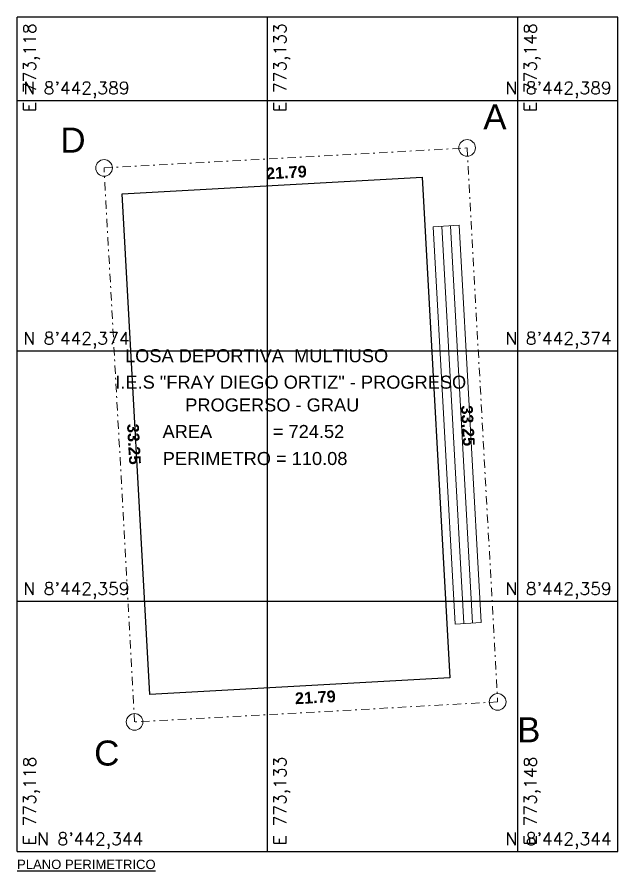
# Model space of a CAD drawing. Header units: metres. Extents: x 772934 to 773467, y 8442002 to 8442594.
# Drawn here: x 773284.6 to 773320.6, y 8442298.9 to 8442350.1 of the extents above; entities that cross this region are included whole.
import ezdxf
from ezdxf.enums import TextEntityAlignment as Align

# ---------------------------------------------------------------- set-up
doc = ezdxf.new("R2010")
doc.units = ezdxf.units.M
doc.header["$PDMODE"] = 66
doc.linetypes.add('DASHDOT', pattern=[1, 0.5, -0.25, 0, -0.25])
for name, color, linetype, lineweight in [('COTAS', 40, 'Continuous', 5), ('CUADROS', 7, 'Continuous', 20), ('N.P.T', 61, 'DASHDOT', 9), ('TEXTOS-GRANDES-06', 6, 'Continuous', 25)]:
    doc.layers.add(name, color=color, linetype=linetype, lineweight=lineweight)
doc.layers.add('GRADERIA', color=7, linetype='Continuous', lineweight=15, true_color=0xc75757)
for name, color, linetype in [('GRID_NE', 8, 'Continuous'), ('GRID_NE_TXT', 8, 'Continuous'), ('TEXTOS-CHICOS-03', 3, 'Continuous')]:
    doc.layers.add(name, color=color, linetype=linetype)
doc.styles.add('ARIAL', font='arial.ttf', dxfattribs={"width": 1.1})
doc.styles.add('ARIAL N', font='')
doc.styles.add('CUADROS', font='arial.ttf')
doc.styles.add('GRID', font='romand.shx')
doc.styles.get('ARIAL N').set_extended_font_data('Arial', bold=True)
doc.dimstyles.new('GenDist', dxfattribs={"dimtxt": 0.7, "dimasz": 0.75, "dimexe": 0.18, "dimexo": 0.0625, "dimgap": 0.375, "dimtad": 2, "dimtoh": 1, "dimzin": 1, "dimdsep": 46, "dimtxsty": 'ARIAL N', "dimcen": 0.09, "dimse1": 1, "dimse2": 1, "dimsd1": 1, "dimsd2": 1, "dimadec": 0, "dimazin": 0, "dimtfac": 1, "dimtofl": 0, "dimtmove": 0, "dimatfit": 3, "dimfxl": 1, "dimtolj": 1, "dimtzin": 0, "dimarcsym": 0})

# ---------------------------------------------------------------- blocks, each defined once
blk = doc.blocks.new('*D120')
at = {"layer": 'Defpoints', "color": 0, "ltscale": 0.05, "transparency": 16777216}
for p in [(773311.563, 8442342.252), (773313.254, 8442309.045), (773313.395, 8442309.053)]:
    blk.add_point(p, dxfattribs=at)
at = {"layer": 'COTAS', "color": 0, "ltscale": 0.05, "transparency": 16777216, "insert": (773311.607, 8442325.604), "char_height": 0.7, "attachment_point": 5, "rotation": 273.1585, "style": 'ARIAL N'}
blk.add_mtext('\\A1;33.25', dxfattribs=at)
blk = doc.blocks.new('*D121')
at = {"layer": 'Defpoints', "color": 0, "ltscale": 0.05, "transparency": 16777216}
for p in [(773313.395, 8442309.053), (773291.635, 8442307.994), (773291.643, 8442307.852)]:
    blk.add_point(p, dxfattribs=at)
at = {"layer": 'COTAS', "color": 0, "ltscale": 0.05, "transparency": 16777216, "insert": (773302.471, 8442309.325), "char_height": 0.7, "attachment_point": 5, "rotation": 3.1585, "style": 'ARIAL N'}
blk.add_mtext('\\A1;21.79', dxfattribs=at)
blk = doc.blocks.new('*D122')
at = {"layer": 'Defpoints', "color": 0, "ltscale": 0.05, "transparency": 16777216}
for p in [(773289.811, 8442341.052), (773289.952, 8442341.06), (773291.643, 8442307.852)]:
    blk.add_point(p, dxfattribs=at)
at = {"layer": 'COTAS', "color": 0, "ltscale": 0.05, "transparency": 16777216, "insert": (773291.6, 8442324.5), "char_height": 0.7, "attachment_point": 5, "rotation": 273.1585, "style": 'ARIAL N'}
blk.add_mtext('\\A1;33.25', dxfattribs=at)
blk = doc.blocks.new('*D123')
at = {"layer": 'Defpoints', "color": 0, "ltscale": 0.05, "transparency": 16777216}
for p in [(773311.563, 8442342.252), (773311.571, 8442342.111), (773289.811, 8442341.052)]:
    blk.add_point(p, dxfattribs=at)
at = {"layer": 'COTAS', "color": 0, "ltscale": 0.05, "transparency": 16777216, "insert": (773300.735, 8442340.779), "char_height": 0.7, "attachment_point": 5, "rotation": 3.1585, "style": 'ARIAL N'}
blk.add_mtext('\\A1;21.79', dxfattribs=at)

msp = doc.modelspace()

# ---------------------------------------------------------------- linework, layer by layer
at = {"flags": 128}
msp.add_lwpolyline([(773290.899, 8442339.507), (773308.872, 8442340.499), (773310.527, 8442310.494), (773292.555, 8442309.503), (773290.899, 8442339.507)], dxfattribs=at)
msp.add_lwpolyline([(773290.899, 8442339.507), (773308.872, 8442340.499), (773310.527, 8442310.494), (773292.555, 8442309.503), (773290.899, 8442339.507)], dxfattribs=at)
at = {"layer": 'COTAS', "ltscale": 0.05}
for centre in [(773311.563, 8442342.252), (773289.811, 8442341.052)]:
    msp.add_circle(centre, 0.5, dxfattribs=at)
at = {"layer": 'COTAS'}
for centre in [(773313.395, 8442309.053), (773291.643, 8442307.852)]:
    msp.add_circle(centre, 0.5, dxfattribs=at)
at = {"layer": 'GRADERIA'}
for points in [[(773311.094, 8442337.617), (773309.536, 8442337.531)], [(773309.536, 8442337.531), (773310.85, 8442313.717)], [(773310.055, 8442337.56), (773311.37, 8442313.746)], [(773310.575, 8442337.588), (773311.889, 8442313.774)], [(773311.094, 8442337.617), (773312.408, 8442313.803)], [(773312.408, 8442313.803), (773310.85, 8442313.717)]]:
    msp.add_lwpolyline(points, dxfattribs=at)
at = {"layer": 'GRID_NE'}
for p, q in [((773284.6, 8442300.094), (773284.6, 8442350.094)), ((773320.6, 8442350.094), (773284.6, 8442350.094)), ((773299.6, 8442300.094), (773299.6, 8442350.094)), ((773314.6, 8442300.094), (773314.6, 8442350.094)), ((773320.6, 8442300.094), (773320.6, 8442350.094)), ((773284.6, 8442345.094), (773320.6, 8442345.094)), ((773284.6, 8442330.094), (773320.6, 8442330.094)), ((773284.6, 8442315.094), (773320.6, 8442315.094)), ((773284.6, 8442300.094), (773320.6, 8442300.094))]:
    msp.add_line(p, q, dxfattribs=at)
at = {"layer": 'N.P.T'}
msp.add_lwpolyline([(773311.563, 8442342.252), (773313.395, 8442309.053), (773291.643, 8442307.852), (773289.811, 8442341.052)], close=True, dxfattribs=at)

# ---------------------------------------------------------------- texts
at = {"layer": 'CUADROS', "color": 5, "ltscale": 0.05, "style": 'CUADROS'}
for s, p in [('A', (773313.231, 8442344.115)), ('D', (773287.949, 8442342.72)), ('B', (773315.258, 8442307.385)), ('C', (773289.975, 8442305.99))]:
    msp.add_text(s, height=1.5, dxfattribs=at).set_placement(p, align=Align.MIDDLE_CENTER)
at = {"layer": 'GRID_NE_TXT', "style": 'GRID'}
for s, p in [('E 773,118', (773284.975, 8442349.719)), ('E 773,133', (773299.975, 8442349.719)), ('E 773,148', (773314.975, 8442349.719))]:
    msp.add_text(s, height=0.75, rotation=90, dxfattribs=at).set_placement(p, align=Align.TOP_RIGHT)
for s, p in [("N 8'442,389", (773284.975, 8442345.469)), ("N 8'442,374", (773284.975, 8442330.469)), ("N 8'442,359", (773284.975, 8442315.469)), ("N 8'442,344", (773285.8, 8442300.469))]:
    msp.add_text(s, height=0.75, dxfattribs=at).set_placement(p)
for s, p in [("N 8'442,389", (773320.225, 8442345.469)), ("N 8'442,374", (773320.225, 8442330.469)), ("N 8'442,359", (773320.225, 8442315.469)), ("N 8'442,344", (773320.225, 8442300.469))]:
    msp.add_text(s, height=0.75, dxfattribs=at).set_placement(p, align=Align.RIGHT)
for s, p in [('E 773,118', (773284.975, 8442300.469)), ('E 773,133', (773299.975, 8442300.469)), ('E 773,148', (773314.975, 8442300.469))]:
    msp.add_text(s, height=0.75, rotation=90, dxfattribs=at).set_placement(p, align=Align.TOP_LEFT)
at = {"layer": 'TEXTOS-CHICOS-03', "color": 70, "style": 'ARIAL'}
for s, p in [('LOSA DEPORTIVA  MULTIUSO ', (773291.071, 8442329.409)), (' I.E.S "FRAY DIEGO ORTIZ" - PROGRESO', (773290.184, 8442327.825)), ('PROGERSO - GRAU', (773294.676, 8442326.46)), ('AREA            = 724.52', (773293.316, 8442324.868)), ('PERIMETRO = 110.08', (773293.327, 8442323.25))]:
    msp.add_text(s, height=0.78103, dxfattribs=at).set_placement(p)
at = {"layer": 'TEXTOS-GRANDES-06', "style": 'ARIAL'}
msp.add_text('%%UPLANO PERIMETRICO', height=0.56001, dxfattribs=at).set_placement((773284.6, 8442299.038))

# ---------------------------------------------------------------- dimensions: what is measured, and where the dimension line sits
at = {"layer": 'COTAS', "color": 1, "ltscale": 0.05}
for p1, p2, picture, middle in [((773289.811, 8442341.052), (773311.563, 8442342.252), '*D123', (773300.735, 8442340.779)), ((773311.563, 8442342.252), (773313.395, 8442309.053), '*D120', (773311.607, 8442325.604)), ((773291.643, 8442307.852), (773289.811, 8442341.052), '*D122', (773291.6, 8442324.5)), ((773313.395, 8442309.053), (773291.643, 8442307.852), '*D121', (773302.471, 8442309.325))]:
    dim = msp.add_aligned_dim(p1=p1, p2=p2, distance=-0.141, dimstyle='GenDist', dxfattribs=at)
    dim.commit()
    dim.dimension.update_dxf_attribs({"geometry": picture, "text_midpoint": middle})

doc.saveas('drawing.dxf')
